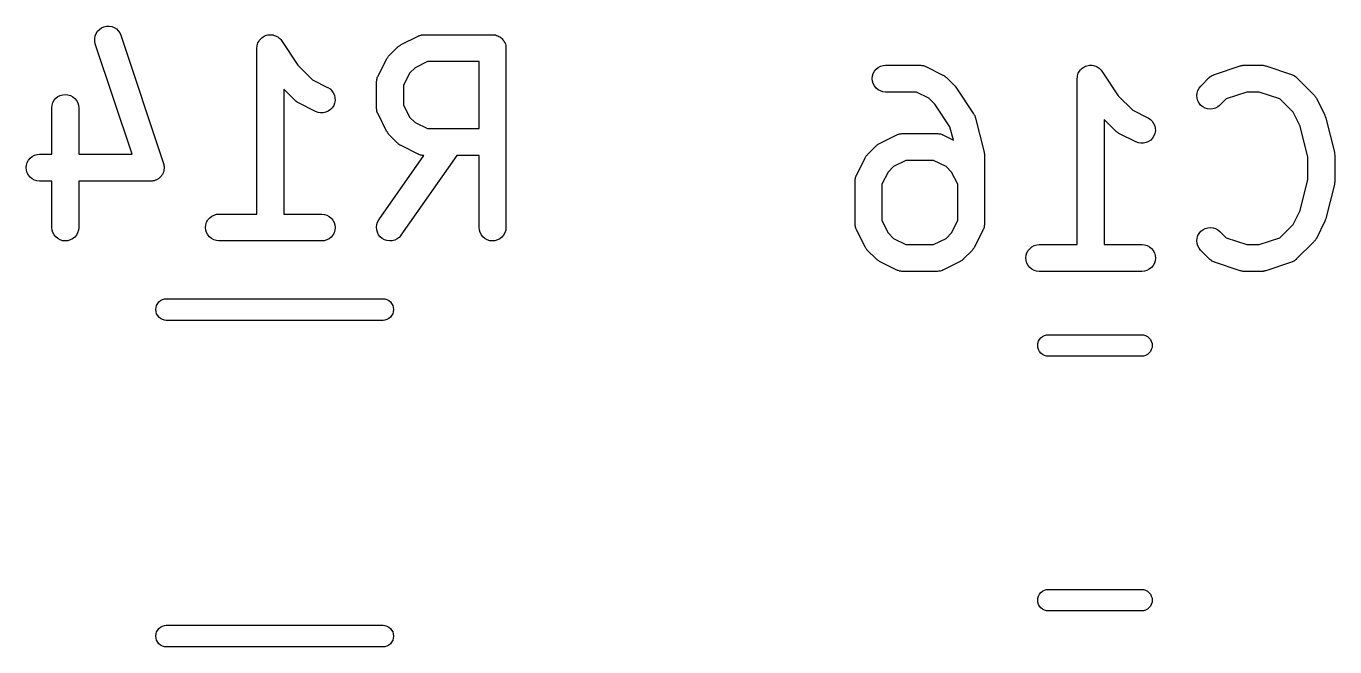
# Model space of a CAD drawing. Extents: x 128.6 to 185.2, y -113.5 to -64.4.
# Drawn here: x 171.59 to 178.88, y -80.98 to -77.52 of the extents above; entities that cross this region are included whole.
import ezdxf

# ---------------------------------------------------------------- set-up
doc = ezdxf.new("R2010")
doc.units = 0
doc.layers.add('BLACK', color=7, linetype='CONTINUOUS')

msp = doc.modelspace()

# ---------------------------------------------------------------- linework, layer by layer
at = {"layer": 'BLACK', "linetype": 'CONTINUOUS'}
for p, q in [((171.997, -77.5377), (172.009, -77.5293)), ((172.009, -77.5293), (172.022, -77.5234)), ((172.022, -77.5234), (172.037, -77.5203)), ((172.037, -77.5203), (172.051, -77.52)), ((172.051, -77.52), (172.066, -77.5225)), ((172.066, -77.5225), (172.079, -77.5278)), ((172.079, -77.5278), (172.092, -77.5356)), ((171.971, -77.5885), (171.973, -77.5741)), ((171.971, -77.6032), (171.971, -77.5885)), ((171.974, -77.6175), (171.971, -77.6032)), ((171.973, -77.5741), (171.979, -77.5605)), ((171.979, -77.5605), (171.987, -77.5482)), ((171.987, -77.5482), (171.997, -77.5377)), ((172.092, -77.5356), (172.102, -77.5457)), ((172.102, -77.5457), (172.111, -77.5577)), ((172.111, -77.5577), (172.117, -77.571)), ((172.117, -77.571), (172.355, -78.2853)), ((172.881, -77.6128), (172.885, -77.6062)), ((172.885, -77.6062), (172.888, -77.6001)), ((172.888, -77.6), (172.893, -77.5943)), ((172.888, -77.6001), (172.888, -77.6)), ((172.888, -77.6001), (172.888, -77.6001)), ((172.893, -77.5943), (172.898, -77.5889)), ((172.898, -77.5888), (172.903, -77.5843)), ((172.898, -77.5889), (172.898, -77.5888)), ((172.898, -77.5888), (172.898, -77.5888)), ((172.903, -77.5843), (172.909, -77.5797)), ((172.909, -77.5796), (172.915, -77.5763)), ((172.909, -77.5797), (172.909, -77.5796)), ((172.909, -77.5797), (172.909, -77.5797)), ((172.915, -77.5763), (172.922, -77.5729)), ((172.922, -77.5728), (172.929, -77.5708)), ((172.922, -77.5729), (172.922, -77.5728)), ((172.922, -77.5729), (172.922, -77.5729)), ((172.929, -77.5708), (172.936, -77.5687)), ((172.936, -77.5687), (172.943, -77.5681)), ((172.936, -77.5687), (172.936, -77.5687)), ((172.936, -77.5687), (172.936, -77.5687)), ((172.943, -77.5681), (172.951, -77.5674)), ((172.951, -77.5674), (172.951, -77.5674)), ((172.951, -77.5674), (172.958, -77.5681)), ((172.951, -77.5674), (172.951, -77.5674)), ((172.958, -77.5681), (172.965, -77.5689)), ((172.965, -77.5689), (172.965, -77.5689)), ((172.965, -77.5689), (172.965, -77.5689)), ((172.965, -77.5689), (172.972, -77.5711)), ((172.972, -77.5711), (172.979, -77.5732)), ((172.979, -77.5732), (172.979, -77.5732)), ((172.979, -77.5732), (172.979, -77.5732)), ((172.979, -77.5732), (172.986, -77.5768)), ((172.986, -77.5768), (172.992, -77.5801)), ((172.992, -77.5801), (172.992, -77.5802)), ((172.992, -77.5802), (172.992, -77.5802)), ((172.992, -77.5802), (172.998, -77.5848)), ((172.998, -77.5848), (173.003, -77.5894)), ((173.003, -77.5894), (173.003, -77.5895)), ((173.003, -77.5895), (173.003, -77.5895)), ((173.003, -77.5895), (173.008, -77.595)), ((173.008, -77.595), (173.013, -77.6008)), ((173.013, -77.6008), (173.104, -77.7375)), ((173.679, -77.6229), (173.774, -77.5753)), ((173.774, -77.5753), (173.775, -77.5748)), ((173.775, -77.5748), (173.777, -77.5741)), ((173.777, -77.5741), (173.779, -77.573)), ((173.779, -77.573), (173.784, -77.5716)), ((173.784, -77.5716), (173.788, -77.5698)), ((173.788, -77.5698), (173.791, -77.5694)), ((173.791, -77.5694), (173.793, -77.5688)), ((173.793, -77.5688), (173.798, -77.5683)), ((173.798, -77.5683), (173.803, -77.5675)), ((173.803, -77.5675), (173.805, -77.5676)), ((173.805, -77.5676), (173.807, -77.5674)), ((173.807, -77.5674), (174.188, -77.5674)), ((174.188, -77.5674), (174.189, -77.5674)), ((174.189, -77.5674), (174.189, -77.5674)), ((174.189, -77.5674), (174.189, -77.5674)), ((174.189, -77.5674), (174.189, -77.5674)), ((174.189, -77.5674), (174.196, -77.5682)), ((174.196, -77.5682), (174.203, -77.5689)), ((174.203, -77.5689), (174.204, -77.569)), ((174.204, -77.569), (174.204, -77.569)), ((174.204, -77.569), (174.211, -77.5711)), ((174.211, -77.5711), (174.217, -77.5732)), ((174.217, -77.5732), (174.218, -77.5734)), ((174.218, -77.5734), (174.218, -77.5734)), ((174.218, -77.5734), (174.224, -77.5769)), ((174.224, -77.5769), (174.23, -77.5802)), ((174.23, -77.5802), (174.23, -77.5804)), ((174.23, -77.5804), (174.231, -77.5805)), ((174.231, -77.5805), (174.236, -77.585)), ((174.236, -77.585), (174.242, -77.5895)), ((174.242, -77.5895), (174.242, -77.5897)), ((174.242, -77.5897), (174.242, -77.5899)), ((174.242, -77.5899), (174.246, -77.5954)), ((174.246, -77.5954), (174.251, -77.6009)), ((174.251, -77.6009), (174.251, -77.6011)), ((174.251, -77.6011), (174.251, -77.6013)), ((174.251, -77.6013), (174.254, -77.6076)), ((174.254, -77.6076), (174.258, -77.6138)), ((171.974, -77.6185), (171.974, -77.6175)), ((172.179, -78.234), (171.974, -77.6185)), ((172.875, -77.6413), (172.876, -77.6342)), ((172.875, -77.6414), (172.875, -77.6413)), ((172.875, -77.6415), (172.875, -77.6414)), ((172.875, -77.6414), (172.875, -77.6414)), ((172.875, -77.6424), (172.875, -77.6415)), ((172.875, -78.5674), (172.875, -77.6424)), ((172.876, -77.6342), (172.877, -77.6269)), ((172.877, -77.6268), (172.879, -77.6196)), ((172.877, -77.6269), (172.877, -77.6268)), ((172.877, -77.6268), (172.877, -77.6268)), ((172.879, -77.6196), (172.881, -77.6129)), ((172.881, -77.6129), (172.881, -77.6128)), ((172.881, -77.6129), (172.881, -77.6129)), ((173.611, -77.6846), (173.659, -77.637)), ((173.659, -77.637), (173.66, -77.6362)), ((173.66, -77.6362), (173.663, -77.6336)), ((173.663, -77.6336), (173.666, -77.6307)), ((173.666, -77.6307), (173.669, -77.629)), ((173.669, -77.629), (173.671, -77.6271)), ((173.671, -77.6271), (173.675, -77.6252)), ((173.675, -77.6252), (173.679, -77.6229)), ((174.258, -77.6138), (174.258, -77.6141)), ((174.258, -77.6141), (174.258, -77.6143)), ((174.258, -77.6143), (174.26, -77.6211)), ((174.26, -77.6211), (174.262, -77.6278)), ((174.262, -77.6278), (174.262, -77.6281)), ((174.262, -77.6281), (174.262, -77.6283)), ((174.262, -77.6283), (174.263, -77.6354)), ((174.263, -77.6354), (174.263, -77.6424)), ((174.263, -77.6424), (174.263, -78.6424)), ((173.104, -77.7375), (173.185, -77.8188)), ((173.55, -77.7993), (173.597, -77.7041)), ((173.597, -77.7041), (173.598, -77.7031)), ((173.598, -77.7031), (173.6, -77.6996)), ((173.6, -77.6996), (173.602, -77.6959)), ((173.602, -77.6959), (173.604, -77.6935)), ((173.604, -77.6935), (173.606, -77.6909)), ((173.606, -77.6909), (173.609, -77.6878)), ((173.609, -77.6878), (173.611, -77.6846)), ((173.757, -77.7516), (173.726, -77.782)), ((173.825, -77.7174), (173.757, -77.7516)), ((174.113, -77.7174), (173.825, -77.7174)), ((174.113, -78.0912), (174.113, -77.7174)), ((176.326, -77.7592), (176.338, -77.7499)), ((176.338, -77.7499), (176.351, -77.743)), ((176.351, -77.743), (176.365, -77.7388)), ((176.365, -77.7388), (176.379, -77.7374)), ((176.379, -77.7374), (176.57, -77.7374)), ((176.57, -77.7374), (176.571, -77.7374)), ((176.571, -77.7374), (176.573, -77.7376)), ((176.573, -77.7376), (176.575, -77.7376)), ((176.575, -77.7376), (176.58, -77.7384)), ((176.58, -77.7384), (176.585, -77.739)), ((176.585, -77.739), (176.588, -77.7397)), ((176.588, -77.7397), (176.59, -77.7401)), ((176.59, -77.7401), (176.594, -77.7419)), ((176.594, -77.7419), (176.599, -77.7434)), ((176.599, -77.7434), (176.601, -77.7445)), ((176.601, -77.7445), (176.603, -77.7453)), ((176.603, -77.7453), (176.699, -77.7929)), ((177.475, -77.7543), (177.481, -77.7497)), ((177.481, -77.7496), (177.487, -77.7463)), ((177.481, -77.7497), (177.481, -77.7496)), ((177.481, -77.7497), (177.481, -77.7497)), ((177.487, -77.7463), (177.494, -77.7429)), ((177.494, -77.7428), (177.501, -77.7408)), ((177.494, -77.7429), (177.494, -77.7428)), ((177.494, -77.7429), (177.494, -77.7429)), ((177.501, -77.7408), (177.508, -77.7387)), ((177.508, -77.7387), (177.515, -77.7381)), ((177.508, -77.7387), (177.508, -77.7387)), ((177.508, -77.7387), (177.508, -77.7387)), ((177.515, -77.7381), (177.523, -77.7374)), ((177.523, -77.7374), (177.523, -77.7374)), ((177.523, -77.7374), (177.53, -77.7381)), ((177.523, -77.7374), (177.523, -77.7374)), ((177.53, -77.7381), (177.537, -77.7389)), ((177.537, -77.7389), (177.537, -77.7389)), ((177.537, -77.7389), (177.537, -77.7389)), ((177.537, -77.7389), (177.544, -77.7411)), ((177.544, -77.7411), (177.551, -77.7432)), ((177.551, -77.7432), (177.551, -77.7432)), ((177.551, -77.7432), (177.551, -77.7432)), ((177.551, -77.7432), (177.558, -77.7468)), ((177.558, -77.7468), (177.564, -77.7501)), ((177.564, -77.7501), (177.564, -77.7502)), ((177.564, -77.7502), (177.564, -77.7502)), ((177.564, -77.7502), (177.57, -77.7548)), ((178.213, -77.7888), (178.356, -77.7412)), ((178.356, -77.7412), (178.357, -77.7409)), ((178.357, -77.7409), (178.361, -77.74)), ((178.361, -77.74), (178.365, -77.7388)), ((178.365, -77.7388), (178.368, -77.7385)), ((178.368, -77.7385), (178.371, -77.7379)), ((178.371, -77.7379), (178.375, -77.7378)), ((178.375, -77.7378), (178.379, -77.7374)), ((178.379, -77.7374), (178.475, -77.7374)), ((178.475, -77.7374), (178.476, -77.7374)), ((178.476, -77.7374), (178.48, -77.7379)), ((178.48, -77.7379), (178.484, -77.738)), ((178.484, -77.738), (178.487, -77.7387)), ((178.487, -77.7387), (178.49, -77.739)), ((178.49, -77.739), (178.494, -77.7403)), ((178.494, -77.7403), (178.498, -77.7412)), ((178.498, -77.7412), (178.641, -77.7888)), ((173.185, -77.8188), (173.269, -77.861)), ((173.542, -77.8274), (173.543, -77.8224)), ((173.543, -77.8173), (173.544, -77.8152)), ((173.543, -77.8224), (173.543, -77.8173)), ((173.544, -77.8152), (173.545, -77.813)), ((173.545, -77.813), (173.546, -77.8082)), ((173.546, -77.8082), (173.548, -77.8033)), ((173.548, -77.8033), (173.549, -77.8014)), ((173.549, -77.8014), (173.55, -77.7993)), ((173.726, -77.782), (173.692, -77.8506)), ((176.304, -77.8119), (176.306, -77.7973)), ((176.306, -77.8264), (176.304, -77.8119)), ((176.306, -77.7973), (176.31, -77.7833)), ((176.31, -77.8405), (176.306, -77.8264)), ((176.31, -77.7833), (176.317, -77.7704)), ((176.317, -77.7704), (176.326, -77.7592)), ((176.699, -77.7929), (176.7, -77.7934)), ((176.7, -77.7934), (176.703, -77.7957)), ((176.703, -77.7957), (176.707, -77.7977)), ((176.707, -77.7977), (176.709, -77.7997)), ((176.709, -77.7997), (176.712, -77.8014)), ((176.712, -77.8014), (176.715, -77.8043)), ((176.715, -77.8043), (176.718, -77.807)), ((176.718, -77.807), (176.766, -77.8546)), ((177.447, -77.8113), (177.448, -77.8042)), ((177.447, -77.8114), (177.447, -77.8113)), ((177.447, -77.8115), (177.447, -77.8114)), ((177.447, -77.8114), (177.447, -77.8114)), ((177.447, -77.8124), (177.447, -77.8115)), ((177.447, -78.7374), (177.447, -77.8124)), ((177.448, -77.8042), (177.449, -77.7969)), ((177.449, -77.7968), (177.451, -77.7896)), ((177.449, -77.7969), (177.449, -77.7968)), ((177.449, -77.7968), (177.449, -77.7968)), ((177.451, -77.7896), (177.453, -77.7829)), ((177.453, -77.7828), (177.457, -77.7762)), ((177.453, -77.7829), (177.453, -77.7828)), ((177.453, -77.7829), (177.453, -77.7829)), ((177.457, -77.7762), (177.46, -77.7701)), ((177.46, -77.77), (177.465, -77.7643)), ((177.46, -77.7701), (177.46, -77.77)), ((177.46, -77.7701), (177.46, -77.7701)), ((177.465, -77.7643), (177.47, -77.7589)), ((177.47, -77.7588), (177.475, -77.7543)), ((177.47, -77.7589), (177.47, -77.7588)), ((177.47, -77.7588), (177.47, -77.7588)), ((177.57, -77.7548), (177.575, -77.7594)), ((177.575, -77.7594), (177.575, -77.7595)), ((177.575, -77.7595), (177.575, -77.7595)), ((177.575, -77.7595), (177.58, -77.7649)), ((177.58, -77.7649), (177.585, -77.7708)), ((177.585, -77.7708), (177.676, -77.9075)), ((178.136, -77.8546), (178.183, -77.807)), ((178.183, -77.807), (178.184, -77.8062)), ((178.184, -77.8062), (178.186, -77.8049)), ((178.186, -77.8049), (178.187, -77.8033)), ((178.187, -77.8033), (178.192, -77.8003)), ((178.192, -77.8003), (178.196, -77.7971)), ((178.196, -77.7971), (178.198, -77.7961)), ((178.198, -77.7961), (178.199, -77.7948)), ((178.199, -77.7948), (178.204, -77.7927)), ((178.204, -77.7927), (178.209, -77.7904)), ((178.209, -77.7904), (178.211, -77.7897)), ((178.211, -77.7897), (178.213, -77.7888)), ((178.641, -77.7888), (178.642, -77.7892)), ((178.642, -77.7892), (178.644, -77.7901)), ((178.644, -77.7901), (178.646, -77.7908)), ((178.646, -77.7908), (178.651, -77.7932)), ((178.651, -77.7932), (178.655, -77.7953)), ((178.655, -77.7953), (178.657, -77.7966)), ((178.657, -77.7966), (178.659, -77.7977)), ((178.659, -77.7977), (178.663, -77.8009)), ((178.663, -77.8009), (178.667, -77.8039)), ((178.667, -77.8039), (178.669, -77.8056)), ((178.669, -77.8056), (178.67, -77.807)), ((178.67, -77.807), (178.766, -77.9022)), ((173.088, -77.9335), (173.025, -77.8711)), ((173.025, -77.8711), (173.025, -78.5674)), ((173.269, -77.861), (173.27, -77.8615)), ((173.27, -77.8615), (173.283, -77.8695)), ((173.283, -77.8695), (173.293, -77.8797)), ((173.293, -77.8797), (173.301, -77.8917)), ((173.301, -77.8917), (173.307, -77.9051)), ((173.542, -77.8296), (173.542, -77.8274)), ((173.542, -77.8318), (173.542, -77.8296)), ((173.542, -77.8329), (173.542, -77.8318)), ((173.542, -77.9757), (173.542, -77.8329)), ((173.692, -77.8506), (173.692, -77.958)), ((176.317, -77.8534), (176.31, -77.8405)), ((176.326, -77.8649), (176.317, -77.8534)), ((176.337, -77.8743), (176.326, -77.8649)), ((176.35, -77.8813), (176.337, -77.8743)), ((176.364, -77.8857), (176.35, -77.8813)), ((176.378, -77.8874), (176.364, -77.8857)), ((176.379, -77.8874), (176.378, -77.8874)), ((176.552, -77.8874), (176.379, -77.8874)), ((176.621, -77.9216), (176.552, -77.8874)), ((176.766, -77.8546), (176.766, -77.8547)), ((176.766, -77.8547), (176.766, -77.8547)), ((176.766, -77.8547), (176.766, -77.8547)), ((176.766, -77.8547), (176.766, -77.8553)), ((176.766, -77.8553), (176.771, -77.8607)), ((176.771, -77.8607), (176.775, -77.866)), ((176.775, -77.866), (176.87, -78.0089)), ((178.114, -77.9074), (178.115, -77.8928)), ((178.115, -77.8928), (178.12, -77.8788)), ((178.12, -77.8788), (178.127, -77.8659)), ((178.127, -77.8659), (178.136, -77.8546)), ((178.392, -77.8874), (178.277, -77.9256)), ((178.462, -77.8874), (178.392, -77.8874)), ((178.577, -77.9256), (178.462, -77.8874)), ((171.732, -77.9747), (171.734, -77.9601)), ((171.734, -77.9601), (171.738, -77.9462)), ((171.738, -77.9462), (171.745, -77.9333)), ((171.745, -77.9333), (171.755, -77.9221)), ((171.755, -77.9221), (171.766, -77.913)), ((171.766, -77.913), (171.779, -77.9062)), ((171.779, -77.9062), (171.793, -77.902)), ((171.793, -77.902), (171.808, -77.9007)), ((171.808, -77.9007), (171.822, -77.9022)), ((171.822, -77.9022), (171.836, -77.9066)), ((171.836, -77.9066), (171.849, -77.9135)), ((171.849, -77.9135), (171.861, -77.9229)), ((171.861, -77.9229), (171.87, -77.9342)), ((171.87, -77.9342), (171.877, -77.9471)), ((171.877, -77.9471), (171.881, -77.9611)), ((171.881, -77.9611), (171.882, -77.9757)), ((173.091, -77.9362), (173.088, -77.9335)), ((173.094, -77.9391), (173.091, -77.9362)), ((173.097, -77.9408), (173.094, -77.9391)), ((173.099, -77.9428), (173.097, -77.9408)), ((173.103, -77.9448), (173.099, -77.9428)), ((173.106, -77.9471), (173.103, -77.9448)), ((173.107, -77.9476), (173.106, -77.9471)), ((173.202, -77.9952), (173.107, -77.9476)), ((173.303, -77.9621), (173.295, -77.9744)), ((173.308, -77.9485), (173.303, -77.9621)), ((173.307, -77.9051), (173.31, -77.9194)), ((173.311, -77.9341), (173.308, -77.9485)), ((173.31, -77.9194), (173.311, -77.9341)), ((173.692, -77.958), (173.726, -78.0265)), ((176.654, -77.9554), (176.621, -77.9216)), ((176.738, -78.0813), (176.654, -77.9554)), ((177.676, -77.9075), (177.757, -77.9888)), ((178.115, -77.9219), (178.114, -77.9074)), ((178.119, -77.936), (178.115, -77.9219)), ((178.126, -77.9489), (178.119, -77.936)), ((178.135, -77.9603), (178.126, -77.9489)), ((178.147, -77.9697), (178.135, -77.9603)), ((178.16, -77.9767), (178.147, -77.9697)), ((178.23, -77.9705), (178.217, -77.9773)), ((178.241, -77.9614), (178.23, -77.9705)), ((178.242, -77.9607), (178.241, -77.9614)), ((178.277, -77.9256), (178.242, -77.9607)), ((178.651, -77.9997), (178.577, -77.9256)), ((178.766, -77.9022), (178.766, -77.9029)), ((178.766, -77.9029), (178.769, -77.9062)), ((178.769, -77.9062), (178.772, -77.9093)), ((178.772, -77.9093), (178.774, -77.912)), ((178.774, -77.912), (178.776, -77.9144)), ((178.776, -77.9144), (178.778, -77.9181)), ((178.778, -77.9181), (178.78, -77.9217)), ((178.78, -77.9217), (178.827, -78.0169)), ((171.732, -77.9757), (171.732, -77.9747)), ((171.732, -78.234), (171.732, -77.9757)), ((171.882, -77.9757), (171.882, -78.234)), ((173.216, -78.0004), (173.202, -77.9952)), ((173.23, -78.0029), (173.216, -78.0004)), ((173.245, -78.0025), (173.23, -78.0029)), ((173.259, -77.9993), (173.245, -78.0025)), ((173.273, -77.9934), (173.259, -77.9993)), ((173.285, -77.985), (173.273, -77.9934)), ((173.295, -77.9744), (173.285, -77.985)), ((173.542, -77.9779), (173.542, -77.9757)), ((173.542, -77.9801), (173.542, -77.9779)), ((173.543, -77.9852), (173.542, -77.9801)), ((173.543, -77.9903), (173.543, -77.9852)), ((173.544, -77.9924), (173.543, -77.9903)), ((173.544, -77.9946), (173.544, -77.9924)), ((173.546, -77.9994), (173.544, -77.9946)), ((173.548, -78.0043), (173.546, -77.9994)), ((173.549, -78.0062), (173.548, -78.0043)), ((173.549, -78.0083), (173.549, -78.0062)), ((173.55, -78.0093), (173.549, -78.0083)), ((173.597, -78.1045), (173.55, -78.0093)), ((173.726, -78.0265), (173.757, -78.0569)), ((176.87, -78.0089), (176.871, -78.0097)), ((176.871, -78.0097), (176.873, -78.0142)), ((176.873, -78.0142), (176.876, -78.0185)), ((176.876, -78.0185), (176.877, -78.0207)), ((176.877, -78.0207), (176.878, -78.0228)), ((176.878, -78.0228), (176.879, -78.0276)), ((176.879, -78.0276), (176.881, -78.0323)), ((176.881, -78.0323), (176.928, -78.2228)), ((177.66, -78.1035), (177.597, -78.0411)), ((177.597, -78.0411), (177.597, -78.7374)), ((177.757, -77.9888), (177.841, -78.031)), ((177.841, -78.031), (177.842, -78.0315)), ((177.842, -78.0315), (177.855, -78.0395)), ((177.855, -78.0395), (177.865, -78.0497)), ((178.174, -77.981), (178.16, -77.9767)), ((178.188, -77.9826), (178.174, -77.981)), ((178.203, -77.9813), (178.188, -77.9826)), ((178.217, -77.9773), (178.203, -77.9813)), ((178.69, -78.0767), (178.651, -77.9997)), ((178.827, -78.0169), (178.828, -78.0179)), ((178.828, -78.0179), (178.828, -78.0182)), ((178.828, -78.0182), (178.828, -78.0185)), ((178.828, -78.0185), (178.83, -78.0251)), ((178.83, -78.0251), (178.833, -78.0316)), ((178.833, -78.0316), (178.833, -78.032)), ((178.833, -78.032), (178.833, -78.0323)), ((178.833, -78.0323), (178.881, -78.2228)), ((173.6, -78.1081), (173.597, -78.1045)), ((173.602, -78.1118), (173.6, -78.1081)), ((173.604, -78.1142), (173.602, -78.1118)), ((173.605, -78.1169), (173.604, -78.1142)), ((173.608, -78.1199), (173.605, -78.1169)), ((173.757, -78.0569), (173.825, -78.0912)), ((173.825, -78.0912), (174.113, -78.0912)), ((176.465, -78.1193), (176.47, -78.1185)), ((176.47, -78.1185), (176.472, -78.1185)), ((176.472, -78.1185), (176.475, -78.1183)), ((176.475, -78.1183), (176.665, -78.1183)), ((176.665, -78.1183), (176.666, -78.1183)), ((176.666, -78.1183), (176.668, -78.1186)), ((176.668, -78.1186), (176.67, -78.1185)), ((176.67, -78.1185), (176.676, -78.1194)), ((176.757, -78.1554), (176.738, -78.0813)), ((177.663, -78.1062), (177.66, -78.1035)), ((177.666, -78.1091), (177.663, -78.1062)), ((177.669, -78.1108), (177.666, -78.1091)), ((177.671, -78.1128), (177.669, -78.1108)), ((177.675, -78.1148), (177.671, -78.1128)), ((177.678, -78.1171), (177.675, -78.1148)), ((177.679, -78.1176), (177.678, -78.1171)), ((177.774, -78.1652), (177.679, -78.1176)), ((177.865, -78.0497), (177.873, -78.0617)), ((177.873, -78.0617), (177.879, -78.0751)), ((177.88, -78.1185), (177.875, -78.1321)), ((177.879, -78.0751), (177.882, -78.0894)), ((177.883, -78.1041), (177.88, -78.1185)), ((177.882, -78.0894), (177.883, -78.1041)), ((178.733, -78.2502), (178.69, -78.0767)), ((173.611, -78.1232), (173.608, -78.1199)), ((173.611, -78.124), (173.611, -78.1232)), ((173.659, -78.1716), (173.611, -78.124)), ((173.662, -78.1743), (173.659, -78.1716)), ((173.665, -78.1772), (173.662, -78.1743)), ((173.668, -78.1789), (173.665, -78.1772)), ((173.67, -78.1809), (173.668, -78.1789)), ((173.674, -78.1829), (173.67, -78.1809)), ((173.678, -78.1852), (173.674, -78.1829)), ((173.679, -78.1857), (173.678, -78.1852)), ((173.774, -78.2333), (173.679, -78.1857)), ((176.279, -78.2355), (176.326, -78.1879)), ((176.326, -78.1879), (176.327, -78.1872)), ((176.327, -78.1872), (176.33, -78.1846)), ((176.33, -78.1846), (176.333, -78.1817)), ((176.333, -78.1817), (176.336, -78.18)), ((176.336, -78.18), (176.338, -78.1781)), ((176.338, -78.1781), (176.342, -78.1761)), ((176.342, -78.1761), (176.346, -78.1739)), ((176.346, -78.1739), (176.441, -78.1263)), ((176.441, -78.1263), (176.442, -78.1258)), ((176.442, -78.1258), (176.444, -78.125)), ((176.444, -78.125), (176.446, -78.124)), ((176.446, -78.124), (176.451, -78.1225)), ((176.451, -78.1225), (176.456, -78.1207)), ((176.456, -78.1207), (176.458, -78.1204)), ((176.458, -78.1204), (176.46, -78.1198)), ((176.46, -78.1198), (176.465, -78.1193)), ((176.676, -78.1194), (176.681, -78.12)), ((176.681, -78.12), (176.683, -78.1206)), ((176.683, -78.1206), (176.685, -78.121)), ((176.685, -78.121), (176.69, -78.1228)), ((176.69, -78.1228), (176.695, -78.1244)), ((176.695, -78.1244), (176.697, -78.1255)), ((176.697, -78.1255), (176.699, -78.1263)), ((176.699, -78.1263), (176.757, -78.1554)), ((177.788, -78.1704), (177.774, -78.1652)), ((177.802, -78.1729), (177.788, -78.1704)), ((177.817, -78.1725), (177.802, -78.1729)), ((177.831, -78.1693), (177.817, -78.1725)), ((177.845, -78.1634), (177.831, -78.1693)), ((177.857, -78.155), (177.845, -78.1634)), ((177.867, -78.1444), (177.857, -78.155)), ((177.875, -78.1321), (177.867, -78.1444)), ((171.602, -78.2671), (171.612, -78.2558)), ((171.612, -78.2558), (171.623, -78.2466)), ((171.623, -78.2466), (171.636, -78.2397)), ((171.636, -78.2397), (171.65, -78.2355)), ((171.65, -78.2355), (171.664, -78.234)), ((171.664, -78.234), (171.732, -78.234)), ((171.882, -78.234), (172.179, -78.234)), ((173.555, -78.5994), (173.806, -78.2412)), ((173.989, -78.2412), (173.678, -78.6854)), ((173.776, -78.2341), (173.774, -78.2333)), ((173.778, -78.2351), (173.776, -78.2341)), ((173.783, -78.2367), (173.778, -78.2351)), ((173.787, -78.2385), (173.783, -78.2367)), ((173.79, -78.2389), (173.787, -78.2385)), ((173.792, -78.2396), (173.79, -78.2389)), ((173.797, -78.2401), (173.792, -78.2396)), ((173.802, -78.241), (173.797, -78.2401)), ((173.804, -78.2409), (173.802, -78.241)), ((173.806, -78.2412), (173.804, -78.2409)), ((174.113, -78.2412), (173.989, -78.2412)), ((174.113, -78.6424), (174.113, -78.2412)), ((176.217, -78.3503), (176.265, -78.255)), ((176.265, -78.2541), (176.267, -78.2506)), ((176.265, -78.255), (176.265, -78.2541)), ((176.267, -78.2506), (176.269, -78.2468)), ((176.269, -78.2468), (176.271, -78.2444)), ((176.271, -78.2444), (176.273, -78.2418)), ((176.273, -78.2418), (176.276, -78.2388)), ((176.276, -78.2388), (176.279, -78.2355)), ((176.928, -78.2228), (176.929, -78.2238)), ((176.929, -78.2238), (176.929, -78.2251)), ((176.929, -78.2251), (176.929, -78.2264)), ((176.929, -78.2264), (176.93, -78.2324)), ((176.93, -78.2324), (176.93, -78.2383)), ((176.93, -78.2383), (176.93, -78.2396)), ((176.93, -78.2396), (176.931, -78.241)), ((176.931, -78.241), (176.931, -78.6219)), ((178.733, -78.3746), (178.733, -78.2502)), ((178.881, -78.2228), (178.881, -78.2238)), ((178.881, -78.2238), (178.881, -78.2251)), ((178.881, -78.2251), (178.881, -78.2264)), ((178.881, -78.2264), (178.882, -78.2324)), ((178.882, -78.2324), (178.883, -78.2383)), ((178.883, -78.2383), (178.883, -78.2396)), ((178.883, -78.2396), (178.883, -78.241)), ((178.883, -78.241), (178.883, -78.3838)), ((171.589, -78.3085), (171.591, -78.294)), ((171.591, -78.3231), (171.589, -78.3085)), ((171.591, -78.294), (171.595, -78.28)), ((171.595, -78.3371), (171.591, -78.3231)), ((171.595, -78.28), (171.602, -78.2671)), ((171.602, -78.3501), (171.595, -78.3371)), ((172.354, -78.3338), (172.353, -78.3381)), ((172.356, -78.3297), (172.354, -78.3338)), ((172.355, -78.2853), (172.355, -78.2863)), ((172.355, -78.2863), (172.356, -78.2907)), ((172.356, -78.2907), (172.357, -78.295)), ((172.357, -78.3241), (172.356, -78.3269)), ((172.356, -78.3269), (172.356, -78.3297)), ((172.357, -78.295), (172.357, -78.2978)), ((172.357, -78.2978), (172.358, -78.3006)), ((172.358, -78.3153), (172.357, -78.3197)), ((172.357, -78.3197), (172.357, -78.3241)), ((172.358, -78.3006), (172.358, -78.3051)), ((172.358, -78.3051), (172.359, -78.3096)), ((172.359, -78.3096), (172.358, -78.3124)), ((172.358, -78.3124), (172.358, -78.3153)), ((176.393, -78.333), (176.359, -78.4015)), ((176.424, -78.3026), (176.393, -78.333)), ((176.492, -78.2683), (176.424, -78.3026)), ((176.647, -78.2683), (176.492, -78.2683)), ((176.716, -78.3026), (176.647, -78.2683)), ((176.746, -78.333), (176.716, -78.3026)), ((176.781, -78.4015), (176.746, -78.333)), ((171.611, -78.3615), (171.602, -78.3501)), ((171.622, -78.3709), (171.611, -78.3615)), ((171.635, -78.378), (171.622, -78.3709)), ((171.649, -78.3824), (171.635, -78.378)), ((171.663, -78.384), (171.649, -78.3824)), ((171.664, -78.384), (171.663, -78.384)), ((171.732, -78.384), (171.664, -78.384)), ((171.732, -78.6424), (171.732, -78.384)), ((172.284, -78.384), (171.882, -78.384)), ((171.882, -78.384), (171.882, -78.6424)), ((172.288, -78.3836), (172.284, -78.384)), ((172.292, -78.3835), (172.288, -78.3836)), ((172.295, -78.3829), (172.292, -78.3835)), ((172.298, -78.3826), (172.295, -78.3829)), ((172.302, -78.3813), (172.298, -78.3826)), ((172.307, -78.3804), (172.302, -78.3813)), ((172.309, -78.3792), (172.307, -78.3804)), ((172.312, -78.3784), (172.309, -78.3792)), ((172.316, -78.3763), (172.312, -78.3784)), ((172.32, -78.3745), (172.316, -78.3763)), ((172.323, -78.3729), (172.32, -78.3745)), ((172.325, -78.3715), (172.323, -78.3729)), ((172.328, -78.3687), (172.325, -78.3715)), ((172.332, -78.3661), (172.328, -78.3687)), ((172.334, -78.3641), (172.332, -78.3661)), ((172.336, -78.3623), (172.334, -78.3641)), ((172.339, -78.3588), (172.336, -78.3623)), ((172.342, -78.3556), (172.339, -78.3588)), ((172.344, -78.3532), (172.342, -78.3556)), ((172.346, -78.351), (172.344, -78.3532)), ((172.348, -78.347), (172.346, -78.351)), ((172.35, -78.3433), (172.348, -78.347)), ((172.351, -78.3406), (172.35, -78.3433)), ((172.353, -78.3381), (172.351, -78.3406)), ((176.209, -78.3784), (176.21, -78.3733)), ((176.209, -78.3806), (176.209, -78.3784)), ((176.209, -78.3828), (176.209, -78.3806)), ((176.209, -78.3838), (176.209, -78.3828)), ((176.209, -78.6219), (176.209, -78.3838)), ((176.21, -78.3733), (176.211, -78.3682)), ((176.211, -78.3661), (176.212, -78.3639)), ((176.211, -78.3682), (176.211, -78.3661)), ((176.212, -78.3639), (176.214, -78.3591)), ((176.214, -78.3591), (176.215, -78.3543)), ((176.215, -78.3543), (176.216, -78.3523)), ((176.216, -78.3523), (176.217, -78.3503)), ((176.359, -78.4015), (176.359, -78.6042)), ((176.781, -78.6042), (176.781, -78.4015)), ((178.69, -78.5481), (178.733, -78.3746)), ((178.881, -78.402), (178.833, -78.5925)), ((178.882, -78.3935), (178.881, -78.3994)), ((178.881, -78.3994), (178.881, -78.4007)), ((178.881, -78.4007), (178.881, -78.402)), ((178.883, -78.3875), (178.882, -78.3935)), ((178.883, -78.3838), (178.883, -78.3849)), ((178.883, -78.3849), (178.883, -78.3862)), ((178.883, -78.3862), (178.883, -78.3875)), ((178.651, -78.6251), (178.69, -78.5481)), ((172.589, -78.6419), (172.591, -78.6273)), ((172.591, -78.6273), (172.595, -78.6133)), ((172.595, -78.6133), (172.602, -78.6004)), ((172.602, -78.6004), (172.612, -78.5892)), ((172.612, -78.5892), (172.623, -78.5799)), ((172.623, -78.5799), (172.636, -78.573)), ((172.636, -78.573), (172.65, -78.5688)), ((172.65, -78.5688), (172.664, -78.5674)), ((172.664, -78.5674), (172.875, -78.5674)), ((173.025, -78.5674), (173.236, -78.5674)), ((173.236, -78.5674), (173.237, -78.5674)), ((173.237, -78.5674), (173.251, -78.569)), ((173.251, -78.569), (173.265, -78.5734)), ((173.265, -78.5734), (173.278, -78.5805)), ((173.278, -78.5805), (173.289, -78.5899)), ((173.289, -78.5899), (173.299, -78.6013)), ((173.299, -78.6013), (173.305, -78.6143)), ((173.305, -78.6143), (173.31, -78.6283)), ((173.31, -78.6283), (173.311, -78.6429)), ((173.542, -78.6406), (173.544, -78.626)), ((173.544, -78.626), (173.548, -78.6121)), ((173.548, -78.6121), (173.555, -78.5994)), ((176.209, -78.6241), (176.209, -78.6219)), ((176.209, -78.6263), (176.209, -78.6241)), ((176.21, -78.6314), (176.209, -78.6263)), ((176.359, -78.6042), (176.393, -78.6727)), ((176.746, -78.6727), (176.781, -78.6042)), ((176.93, -78.6274), (176.929, -78.6324)), ((176.931, -78.623), (176.93, -78.6251)), ((176.93, -78.6251), (176.93, -78.6274)), ((176.931, -78.6219), (176.931, -78.623)), ((178.577, -78.6992), (178.651, -78.6251)), ((178.827, -78.6078), (178.78, -78.7031)), ((178.828, -78.6072), (178.827, -78.6075)), ((178.827, -78.6075), (178.827, -78.6078)), ((178.83, -78.6007), (178.828, -78.6072)), ((178.833, -78.5942), (178.83, -78.6007)), ((178.833, -78.5925), (178.833, -78.5935)), ((178.833, -78.5935), (178.833, -78.5938)), ((178.833, -78.5938), (178.833, -78.5942)), ((171.734, -78.6569), (171.732, -78.6424)), ((171.738, -78.671), (171.734, -78.6569)), ((171.745, -78.6839), (171.738, -78.671)), ((171.754, -78.6952), (171.745, -78.6839)), ((171.765, -78.7046), (171.754, -78.6952)), ((171.86, -78.696), (171.848, -78.7051)), ((171.869, -78.6848), (171.86, -78.696)), ((171.876, -78.6719), (171.869, -78.6848)), ((171.881, -78.658), (171.876, -78.6719)), ((171.882, -78.6434), (171.881, -78.658)), ((171.882, -78.6424), (171.882, -78.6434)), ((172.591, -78.6564), (172.589, -78.6419)), ((172.595, -78.6705), (172.591, -78.6564)), ((172.602, -78.6834), (172.595, -78.6705)), ((172.611, -78.6949), (172.602, -78.6834)), ((172.622, -78.7043), (172.611, -78.6949)), ((173.289, -78.6956), (173.277, -78.7048)), ((173.298, -78.6843), (173.289, -78.6956)), ((173.305, -78.6714), (173.298, -78.6843)), ((173.309, -78.6575), (173.305, -78.6714)), ((173.311, -78.6429), (173.309, -78.6575)), ((173.543, -78.6552), (173.542, -78.6406)), ((173.547, -78.6693), (173.543, -78.6552)), ((173.553, -78.6824), (173.547, -78.6693)), ((173.562, -78.6939), (173.553, -78.6824)), ((173.573, -78.7035), (173.562, -78.6939)), ((173.668, -78.6972), (173.656, -78.7061)), ((173.678, -78.6862), (173.668, -78.6972)), ((173.678, -78.6854), (173.678, -78.6862)), ((174.115, -78.6569), (174.113, -78.6424)), ((174.119, -78.671), (174.115, -78.6569)), ((174.126, -78.6839), (174.119, -78.671)), ((174.135, -78.6952), (174.126, -78.6839)), ((174.146, -78.7046), (174.135, -78.6952)), ((174.241, -78.696), (174.229, -78.7051)), ((174.25, -78.6848), (174.241, -78.696)), ((174.257, -78.6719), (174.25, -78.6848)), ((174.262, -78.658), (174.257, -78.6719)), ((174.263, -78.6434), (174.262, -78.658)), ((174.263, -78.6424), (174.263, -78.6434)), ((176.211, -78.6365), (176.21, -78.6314)), ((176.211, -78.6386), (176.211, -78.6365)), ((176.212, -78.6408), (176.211, -78.6386)), ((176.213, -78.6456), (176.212, -78.6408)), ((176.215, -78.6505), (176.213, -78.6456)), ((176.216, -78.6524), (176.215, -78.6505)), ((176.217, -78.6545), (176.216, -78.6524)), ((176.217, -78.6554), (176.217, -78.6545)), ((176.265, -78.7507), (176.217, -78.6554)), ((176.393, -78.6727), (176.424, -78.7031)), ((176.716, -78.7031), (176.746, -78.6727)), ((176.923, -78.6554), (176.875, -78.7507)), ((176.924, -78.6514), (176.923, -78.6534)), ((176.923, -78.6534), (176.923, -78.6554)), ((176.926, -78.6466), (176.924, -78.6514)), ((176.928, -78.6418), (176.926, -78.6466)), ((176.929, -78.6375), (176.928, -78.6396)), ((176.928, -78.6396), (176.928, -78.6418)), ((176.929, -78.6324), (176.929, -78.6375)), ((178.114, -78.7164), (178.115, -78.7018)), ((178.115, -78.7018), (178.12, -78.6878)), ((178.12, -78.6878), (178.127, -78.675)), ((178.127, -78.675), (178.136, -78.6637)), ((178.136, -78.6637), (178.148, -78.6545)), ((178.148, -78.6545), (178.161, -78.6477)), ((178.161, -78.6477), (178.175, -78.6435)), ((178.175, -78.6435), (178.189, -78.6421)), ((178.189, -78.6421), (178.204, -78.6436)), ((178.204, -78.6436), (178.218, -78.6479)), ((178.218, -78.6479), (178.231, -78.6548)), ((178.231, -78.6548), (178.242, -78.6641)), ((178.242, -78.6641), (178.277, -78.6992)), ((178.277, -78.6992), (178.392, -78.7374)), ((178.462, -78.7374), (178.577, -78.6992)), ((171.778, -78.7115), (171.765, -78.7046)), ((171.792, -78.7158), (171.778, -78.7115)), ((171.807, -78.7174), (171.792, -78.7158)), ((171.821, -78.7161), (171.807, -78.7174)), ((171.835, -78.7119), (171.821, -78.7161)), ((171.848, -78.7051), (171.835, -78.7119)), ((172.635, -78.7113), (172.622, -78.7043)), ((172.649, -78.7157), (172.635, -78.7113)), ((172.663, -78.7174), (172.649, -78.7157)), ((172.664, -78.7174), (172.663, -78.7174)), ((173.236, -78.7174), (172.664, -78.7174)), ((173.25, -78.716), (173.236, -78.7174)), ((173.264, -78.7117), (173.25, -78.716)), ((173.277, -78.7048), (173.264, -78.7117)), ((173.586, -78.7108), (173.573, -78.7035)), ((173.6, -78.7155), (173.586, -78.7108)), ((173.615, -78.7173), (173.6, -78.7155)), ((173.629, -78.7164), (173.615, -78.7173)), ((173.643, -78.7126), (173.629, -78.7164)), ((173.656, -78.7061), (173.643, -78.7126)), ((174.159, -78.7115), (174.146, -78.7046)), ((174.173, -78.7158), (174.159, -78.7115)), ((174.188, -78.7174), (174.173, -78.7158)), ((174.202, -78.7161), (174.188, -78.7174)), ((174.216, -78.7119), (174.202, -78.7161)), ((174.229, -78.7051), (174.216, -78.7119)), ((176.267, -78.7543), (176.265, -78.7507)), ((176.269, -78.758), (176.267, -78.7543)), ((176.271, -78.7604), (176.269, -78.758)), ((176.272, -78.7631), (176.271, -78.7604)), ((176.275, -78.7661), (176.272, -78.7631)), ((176.278, -78.7694), (176.275, -78.7661)), ((176.279, -78.7702), (176.278, -78.7694)), ((176.326, -78.8178), (176.279, -78.7702)), ((176.424, -78.7031), (176.492, -78.7374)), ((176.492, -78.7374), (176.647, -78.7374)), ((176.647, -78.7374), (176.716, -78.7031)), ((176.861, -78.7702), (176.813, -78.8178)), ((176.864, -78.7669), (176.861, -78.7702)), ((176.867, -78.7639), (176.864, -78.7669)), ((176.868, -78.7613), (176.867, -78.7639)), ((176.87, -78.7589), (176.868, -78.7613)), ((176.872, -78.7552), (176.87, -78.7589)), ((176.875, -78.7516), (176.872, -78.7552)), ((176.875, -78.7507), (176.875, -78.7516)), ((177.167, -78.7833), (177.174, -78.7704)), ((177.174, -78.7704), (177.184, -78.7592)), ((177.184, -78.7592), (177.195, -78.7499)), ((177.195, -78.7499), (177.208, -78.743)), ((177.208, -78.743), (177.222, -78.7388)), ((177.222, -78.7388), (177.236, -78.7374)), ((177.236, -78.7374), (177.447, -78.7374)), ((177.597, -78.7374), (177.808, -78.7374)), ((177.808, -78.7374), (177.809, -78.7374)), ((177.809, -78.7374), (177.823, -78.739)), ((177.823, -78.739), (177.837, -78.7434)), ((177.837, -78.7434), (177.85, -78.7505)), ((177.85, -78.7505), (177.861, -78.7599)), ((177.861, -78.7599), (177.871, -78.7713)), ((177.871, -78.7713), (177.877, -78.7843)), ((178.115, -78.7309), (178.114, -78.7164)), ((178.119, -78.745), (178.115, -78.7309)), ((178.126, -78.758), (178.119, -78.745)), ((178.135, -78.7694), (178.126, -78.758)), ((178.136, -78.7702), (178.135, -78.7694)), ((178.183, -78.8178), (178.136, -78.7702)), ((178.392, -78.7374), (178.462, -78.7374)), ((178.766, -78.7226), (178.67, -78.8178)), ((178.768, -78.7193), (178.766, -78.7226)), ((178.771, -78.7163), (178.768, -78.7193)), ((178.773, -78.7137), (178.771, -78.7163)), ((178.775, -78.7112), (178.773, -78.7137)), ((178.777, -78.7075), (178.775, -78.7112)), ((178.779, -78.704), (178.777, -78.7075)), ((178.78, -78.7031), (178.779, -78.704)), ((176.33, -78.8205), (176.326, -78.8178)), ((176.333, -78.8234), (176.33, -78.8205)), ((176.335, -78.8251), (176.333, -78.8234)), ((176.338, -78.8271), (176.335, -78.8251)), ((176.341, -78.8291), (176.338, -78.8271)), ((176.345, -78.8314), (176.341, -78.8291)), ((176.346, -78.8318), (176.345, -78.8314)), ((176.441, -78.8795), (176.346, -78.8318)), ((176.794, -78.8318), (176.699, -78.8795)), ((176.797, -78.8296), (176.794, -78.8318)), ((176.801, -78.8277), (176.797, -78.8296)), ((176.804, -78.8257), (176.801, -78.8277)), ((176.806, -78.8241), (176.804, -78.8257)), ((176.809, -78.8212), (176.806, -78.8241)), ((176.813, -78.8185), (176.809, -78.8212)), ((176.813, -78.8178), (176.813, -78.8185)), ((177.161, -78.8119), (177.163, -78.7973)), ((177.163, -78.8264), (177.161, -78.8119)), ((177.163, -78.7973), (177.167, -78.7833)), ((177.167, -78.8405), (177.163, -78.8264)), ((177.174, -78.8534), (177.167, -78.8405)), ((177.877, -78.8414), (177.87, -78.8543)), ((177.877, -78.7843), (177.882, -78.7983)), ((177.881, -78.8275), (177.877, -78.8414)), ((177.883, -78.8129), (177.881, -78.8275)), ((177.882, -78.7983), (177.883, -78.8129)), ((178.185, -78.8192), (178.183, -78.8178)), ((178.187, -78.8208), (178.185, -78.8192)), ((178.191, -78.8238), (178.187, -78.8208)), ((178.195, -78.8271), (178.191, -78.8238)), ((178.197, -78.8281), (178.195, -78.8271)), ((178.198, -78.8294), (178.197, -78.8281)), ((178.203, -78.8316), (178.198, -78.8294)), ((178.208, -78.834), (178.203, -78.8316)), ((178.21, -78.8346), (178.208, -78.834)), ((178.212, -78.8356), (178.21, -78.8346)), ((178.213, -78.8359), (178.212, -78.8356)), ((178.356, -78.8835), (178.213, -78.8359)), ((178.641, -78.8359), (178.498, -78.8835)), ((178.643, -78.835), (178.641, -78.8359)), ((178.645, -78.8344), (178.643, -78.835)), ((178.65, -78.832), (178.645, -78.8344)), ((178.655, -78.83), (178.65, -78.832)), ((178.656, -78.8287), (178.655, -78.83)), ((178.658, -78.8277), (178.656, -78.8287)), ((178.662, -78.8245), (178.658, -78.8277)), ((178.666, -78.8215), (178.662, -78.8245)), ((178.668, -78.8199), (178.666, -78.8215)), ((178.67, -78.8185), (178.668, -78.8199)), ((178.67, -78.8178), (178.67, -78.8185)), ((176.443, -78.8803), (176.441, -78.8795)), ((176.445, -78.8813), (176.443, -78.8803)), ((176.45, -78.8829), (176.445, -78.8813)), ((176.455, -78.8847), (176.45, -78.8829)), ((176.457, -78.8851), (176.455, -78.8847)), ((176.459, -78.8857), (176.457, -78.8851)), ((176.464, -78.8863), (176.459, -78.8857)), ((176.469, -78.8872), (176.464, -78.8863)), ((176.471, -78.8871), (176.469, -78.8872)), ((176.474, -78.8874), (176.471, -78.8871)), ((176.475, -78.8874), (176.474, -78.8874)), ((176.665, -78.8874), (176.475, -78.8874)), ((176.667, -78.8872), (176.665, -78.8874)), ((176.669, -78.8873), (176.667, -78.8872)), ((176.675, -78.8865), (176.669, -78.8873)), ((176.68, -78.886), (176.675, -78.8865)), ((176.682, -78.8853), (176.68, -78.886)), ((176.684, -78.885), (176.682, -78.8853)), ((176.689, -78.8832), (176.684, -78.885)), ((176.694, -78.8817), (176.689, -78.8832)), ((176.696, -78.8807), (176.694, -78.8817)), ((176.698, -78.8799), (176.696, -78.8807)), ((176.699, -78.8795), (176.698, -78.8799)), ((177.183, -78.8649), (177.174, -78.8534)), ((177.194, -78.8743), (177.183, -78.8649)), ((177.207, -78.8813), (177.194, -78.8743)), ((177.221, -78.8857), (177.207, -78.8813)), ((177.235, -78.8874), (177.221, -78.8857)), ((177.236, -78.8874), (177.235, -78.8874)), ((177.808, -78.8874), (177.236, -78.8874)), ((177.822, -78.886), (177.808, -78.8874)), ((177.836, -78.8817), (177.822, -78.886)), ((177.849, -78.8748), (177.836, -78.8817)), ((177.861, -78.8656), (177.849, -78.8748)), ((177.87, -78.8543), (177.861, -78.8656)), ((178.36, -78.8845), (178.356, -78.8835)), ((178.364, -78.8857), (178.36, -78.8845)), ((178.367, -78.8861), (178.364, -78.8857)), ((178.37, -78.8868), (178.367, -78.8861)), ((178.374, -78.8869), (178.37, -78.8868)), ((178.378, -78.8874), (178.374, -78.8869)), ((178.379, -78.8874), (178.378, -78.8874)), ((178.475, -78.8874), (178.379, -78.8874)), ((178.479, -78.887), (178.475, -78.8874)), ((178.483, -78.8869), (178.479, -78.887)), ((178.486, -78.8863), (178.483, -78.8869)), ((178.489, -78.886), (178.486, -78.8863)), ((178.493, -78.8847), (178.489, -78.886)), ((178.497, -78.8839), (178.493, -78.8847)), ((178.498, -78.8835), (178.497, -78.8839)), ((172.316, -79.0769), (172.322, -79.0665)), ((172.322, -79.0665), (172.329, -79.0574)), ((172.329, -79.0574), (172.338, -79.0499)), ((172.338, -79.0499), (172.349, -79.0443)), ((172.349, -79.0443), (172.36, -79.0409)), ((172.36, -79.0409), (172.369, -79.04)), ((172.369, -79.04), (173.579, -79.04)), ((173.579, -79.04), (173.588, -79.0409)), ((173.588, -79.0409), (173.599, -79.0443)), ((173.599, -79.0443), (173.61, -79.0499)), ((173.61, -79.0499), (173.619, -79.0574)), ((173.619, -79.0574), (173.626, -79.0665)), ((173.626, -79.0665), (173.632, -79.0769)), ((172.312, -79.1), (172.313, -79.0882)), ((172.313, -79.1118), (172.312, -79.1)), ((172.313, -79.0882), (172.316, -79.0769)), ((172.316, -79.1231), (172.313, -79.1118)), ((172.322, -79.1335), (172.316, -79.1231)), ((172.329, -79.1426), (172.322, -79.1335)), ((173.626, -79.1335), (173.619, -79.1426)), ((173.632, -79.1231), (173.626, -79.1335)), ((173.632, -79.0769), (173.635, -79.0882)), ((173.635, -79.1118), (173.632, -79.1231)), ((173.635, -79.0882), (173.636, -79.1)), ((173.636, -79.1), (173.635, -79.1118)), ((172.338, -79.1501), (172.329, -79.1426)), ((172.349, -79.1557), (172.338, -79.1501)), ((172.36, -79.1591), (172.349, -79.1557)), ((172.369, -79.16), (172.36, -79.1591)), ((173.579, -79.16), (172.369, -79.16)), ((173.588, -79.1591), (173.579, -79.16)), ((173.599, -79.1557), (173.588, -79.1591)), ((173.61, -79.1501), (173.599, -79.1557)), ((173.619, -79.1426), (173.61, -79.1501)), ((177.228, -79.2882), (177.232, -79.2769)), ((177.232, -79.2769), (177.237, -79.2665)), ((177.237, -79.2665), (177.245, -79.2574)), ((177.245, -79.2574), (177.254, -79.2499)), ((177.254, -79.2499), (177.264, -79.2443)), ((177.264, -79.2443), (177.276, -79.2409)), ((177.276, -79.2409), (177.284, -79.24)), ((177.284, -79.24), (177.808, -79.24)), ((177.808, -79.24), (177.816, -79.2409)), ((177.816, -79.2409), (177.828, -79.2443)), ((177.828, -79.2443), (177.838, -79.2499)), ((177.838, -79.2499), (177.847, -79.2574)), ((177.847, -79.2574), (177.855, -79.2665)), ((177.855, -79.2665), (177.86, -79.2769)), ((177.86, -79.2769), (177.864, -79.2882)), ((177.227, -79.3), (177.228, -79.2882)), ((177.228, -79.3118), (177.227, -79.3)), ((177.232, -79.3231), (177.228, -79.3118)), ((177.237, -79.3335), (177.232, -79.3231)), ((177.245, -79.3426), (177.237, -79.3335)), ((177.254, -79.3501), (177.245, -79.3426)), ((177.264, -79.3557), (177.254, -79.3501)), ((177.276, -79.3591), (177.264, -79.3557)), ((177.828, -79.3557), (177.816, -79.3591)), ((177.838, -79.3501), (177.828, -79.3557)), ((177.847, -79.3426), (177.838, -79.3501)), ((177.855, -79.3335), (177.847, -79.3426)), ((177.86, -79.3231), (177.855, -79.3335)), ((177.864, -79.3118), (177.86, -79.3231)), ((177.864, -79.2882), (177.865, -79.3)), ((177.865, -79.3), (177.864, -79.3118)), ((177.284, -79.36), (177.276, -79.3591)), ((177.808, -79.36), (177.284, -79.36)), ((177.816, -79.3591), (177.808, -79.36)), ((177.245, -80.6774), (177.254, -80.6699)), ((177.254, -80.6699), (177.264, -80.6643)), ((177.264, -80.6643), (177.276, -80.6609)), ((177.276, -80.6609), (177.284, -80.66)), ((177.284, -80.66), (177.808, -80.66)), ((177.808, -80.66), (177.816, -80.6609)), ((177.816, -80.6609), (177.828, -80.6643)), ((177.828, -80.6643), (177.838, -80.6699)), ((177.838, -80.6699), (177.847, -80.6774)), ((177.227, -80.72), (177.228, -80.7082)), ((177.228, -80.7318), (177.227, -80.72)), ((177.228, -80.7082), (177.232, -80.6969)), ((177.232, -80.7431), (177.228, -80.7318)), ((177.232, -80.6969), (177.237, -80.6865)), ((177.237, -80.7535), (177.232, -80.7431)), ((177.237, -80.6865), (177.245, -80.6774)), ((177.847, -80.6774), (177.855, -80.6865)), ((177.855, -80.6865), (177.86, -80.6969)), ((177.86, -80.7431), (177.855, -80.7535)), ((177.86, -80.6969), (177.864, -80.7082)), ((177.864, -80.7318), (177.86, -80.7431)), ((177.864, -80.7082), (177.865, -80.72)), ((177.865, -80.72), (177.864, -80.7318)), ((177.245, -80.7626), (177.237, -80.7535)), ((177.254, -80.7701), (177.245, -80.7626)), ((177.264, -80.7757), (177.254, -80.7701)), ((177.276, -80.7791), (177.264, -80.7757)), ((177.284, -80.78), (177.276, -80.7791)), ((177.808, -80.78), (177.284, -80.78)), ((177.816, -80.7791), (177.808, -80.78)), ((177.828, -80.7757), (177.816, -80.7791)), ((177.838, -80.7701), (177.828, -80.7757)), ((177.847, -80.7626), (177.838, -80.7701)), ((177.855, -80.7535), (177.847, -80.7626)), ((172.316, -80.8969), (172.322, -80.8865)), ((172.322, -80.8865), (172.329, -80.8774)), ((172.329, -80.8774), (172.338, -80.8699)), ((172.338, -80.8699), (172.349, -80.8643)), ((172.349, -80.8643), (172.36, -80.8609)), ((172.36, -80.8609), (172.369, -80.86)), ((172.369, -80.86), (173.579, -80.86)), ((173.579, -80.86), (173.588, -80.8609)), ((173.588, -80.8609), (173.599, -80.8643)), ((173.599, -80.8643), (173.61, -80.8699)), ((173.61, -80.8699), (173.619, -80.8774)), ((173.619, -80.8774), (173.626, -80.8865)), ((173.626, -80.8865), (173.632, -80.8969)), ((172.312, -80.92), (172.313, -80.9082)), ((172.313, -80.9318), (172.312, -80.92)), ((172.313, -80.9082), (172.316, -80.8969)), ((172.316, -80.9431), (172.313, -80.9318)), ((172.322, -80.9535), (172.316, -80.9431)), ((172.329, -80.9626), (172.322, -80.9535)), ((172.338, -80.9701), (172.329, -80.9626)), ((173.619, -80.9626), (173.61, -80.9701)), ((173.626, -80.9535), (173.619, -80.9626)), ((173.632, -80.9431), (173.626, -80.9535)), ((173.632, -80.8969), (173.635, -80.9082)), ((173.635, -80.9318), (173.632, -80.9431)), ((173.635, -80.9082), (173.636, -80.92)), ((173.636, -80.92), (173.635, -80.9318)), ((172.349, -80.9757), (172.338, -80.9701)), ((172.36, -80.9791), (172.349, -80.9757)), ((172.369, -80.98), (172.36, -80.9791)), ((173.579, -80.98), (172.369, -80.98)), ((173.588, -80.9791), (173.579, -80.98)), ((173.599, -80.9757), (173.588, -80.9791)), ((173.61, -80.9701), (173.599, -80.9757))]:
    msp.add_line(p, q, dxfattribs=at)

doc.saveas('drawing.dxf')
